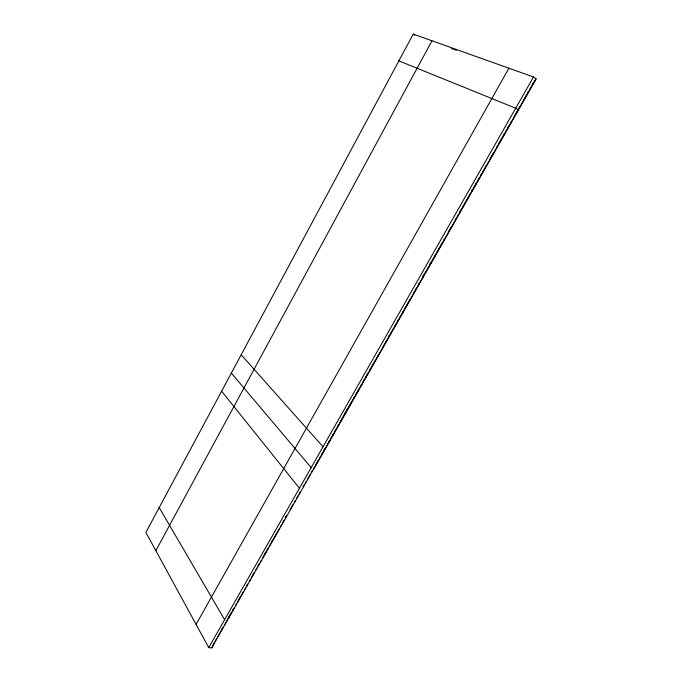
<?xml version="1.0" encoding="UTF-8"?>
<svg xmlns="http://www.w3.org/2000/svg" width="682" height="682" viewBox="0 0 682 682"><rect width="100%" height="100%" fill="white"/><g stroke="black" fill="none" stroke-linecap="round" stroke-linejoin="round"><path stroke-width="1.02" d="M212.477 646.007L213.722 644.047M326.593 446.48L535.737 79.538A1.552 0.946 -10.8 0 0 535.958 79.334L536.035 78.78L533.495 76.981L413.224 34.1L145.88 532.395L208.735 647.602L211.667 647.9L212.196 647.278A1.475 1.159 88.4 0 0 212.255 646.894M155.846 550.664L431.979 40.784M196.084 624.414L508.9 68.209M208.735 647.602L533.495 76.981M221.241 630.33L222.289 628.48M228.078 618.335L229.126 616.485M230.175 614.644L231.224 612.794M232.801 610.032L233.858 608.182M239.109 598.966L240.686 596.196M246.466 586.051L247.523 584.201M258.035 565.753L259.083 563.912M264.343 554.688L265.92 551.917M266.969 550.076L268.017 548.234M271.7 541.772L272.749 539.931M285.366 517.791L286.414 515.95M344.657 413.752L345.706 411.902M346.763 410.053L347.811 408.211M363.08 381.417L364.128 379.576M388.348 337.079L389.396 335.237M404.665 308.452L405.713 306.602M422.559 277.045L424.136 274.266M429.924 264.113L430.981 262.263M471.509 191.139L472.558 189.289M213.756 643.731L214.787 641.915M215.819 640.1L216.85 638.284M217.89 636.477L220.985 631.029M222.025 629.213L223.057 627.397M224.088 625.59L227.711 619.239M228.223 618.327L231.897 611.89M232.946 610.049L233.994 608.208M235.571 605.446L236.62 603.604M237.668 601.763L240.814 596.239M241.863 594.397L243.431 591.644M244.488 589.802L245.537 587.961M246.586 586.119L247.634 584.278M249.203 581.516L250.251 579.674M251.3 577.833L254.454 572.309M255.503 570.467L257.071 567.705M258.12 565.872L259.169 564.031M260.217 562.19L261.266 560.348M262.843 557.586L265.989 552.062M267.037 550.221L268.086 548.379M269.134 546.538L270.711 543.776M271.76 541.934L272.809 540.101M273.857 538.26L279.629 528.132M280.677 526.291L281.726 524.449M282.774 522.608L284.343 519.846M285.391 518.005L286.44 516.172M290.114 509.727L293.26 504.203M294.309 502.361L295.357 500.52M296.406 498.678L297.983 495.916M299.031 494.075L300.08 492.233M303.209 486.743L304.223 484.962M305.238 483.18L306.252 481.398M307.275 479.617L310.319 474.271M311.333 472.49L312.347 470.716M313.362 468.935L314.376 467.153M315.416 465.363L318.494 459.966M319.517 458.159L320.54 456.36M321.572 454.562L322.595 452.763M323.618 450.964L325.672 447.366M327.761 443.692L329.346 440.922M330.395 439.072L331.452 437.222M332.501 435.38L333.558 433.53M335.135 430.76L336.183 428.91M337.24 427.06L338.289 425.21M339.875 422.439L343.029 416.898M344.086 415.048L345.135 413.198M346.72 410.428L347.769 408.586M348.826 406.736L351.98 401.195M353.037 399.345L354.614 396.574M355.672 394.725L356.72 392.875M357.777 391.025L359.354 388.254M360.403 386.404L361.46 384.563M365.143 378.092L368.306 372.551M369.354 370.701L370.94 367.93M371.988 366.081L373.045 364.231M374.094 362.389L375.151 360.539M376.728 357.769L377.785 355.919M383.045 346.678L384.622 343.907M385.68 342.057L386.737 340.216M388.314 337.437L389.362 335.595M390.419 333.745L393.574 328.204M394.631 326.354L396.208 323.583M397.265 321.733L398.314 319.884M399.371 318.034L400.948 315.263M402.005 313.422L403.053 311.572M406.736 305.101L409.899 299.56M413.582 293.09L414.639 291.24M415.688 289.398L416.745 287.548M418.322 284.778L419.379 282.928M422.533 277.386L423.59 275.537M424.639 273.687L426.224 270.916M427.273 269.066L428.33 267.225M429.907 264.445L430.956 262.604M432.013 260.754L435.176 255.213M436.224 253.363L437.801 250.592M438.858 248.742L439.907 246.893M440.964 245.043L442.541 242.272M443.598 240.431L444.647 238.581M448.338 232.11L451.493 226.569M455.184 220.098L456.232 218.257M457.29 216.407L458.338 214.557M459.915 211.787L463.078 206.245M464.127 204.395L465.184 202.545M466.232 200.696L467.818 197.925M468.866 196.075L469.924 194.234M471.501 191.463L472.558 189.613M473.606 187.763L476.769 182.222M477.818 180.372L479.403 177.601M480.452 175.751L481.509 173.901M482.558 172.06L483.615 170.21M485.192 167.44L486.24 165.59M489.932 159.119L493.086 153.578M496.777 147.107L497.826 145.266M498.883 143.416L504.671 133.254M505.729 131.404L506.777 129.554M507.834 127.705L509.411 124.934M510.46 123.084L511.517 121.243M513.972 116.929L517.621 110.527M518.661 108.702L519.701 106.869M523.35 100.476L526.478 94.986M527.518 93.161L528.559 91.328M529.607 89.504L530.647 87.671M532.207 84.926L533.247 83.102M211.667 647.9L536.035 78.78M314.24 468.167L326.064 447.409M534.287 81.831L535.046 80.519M451.416 48.516L456.42 50.297M398.868 60.86L515.711 108.216L518.286 109.921M413.224 34.1L414.835 35.174M241.181 354.768L323.021 446.795M231.36 373.071L311.171 467.622M221.624 391.212L299.441 488.235M159.204 507.561L224.617 619.699"/></g></svg>
